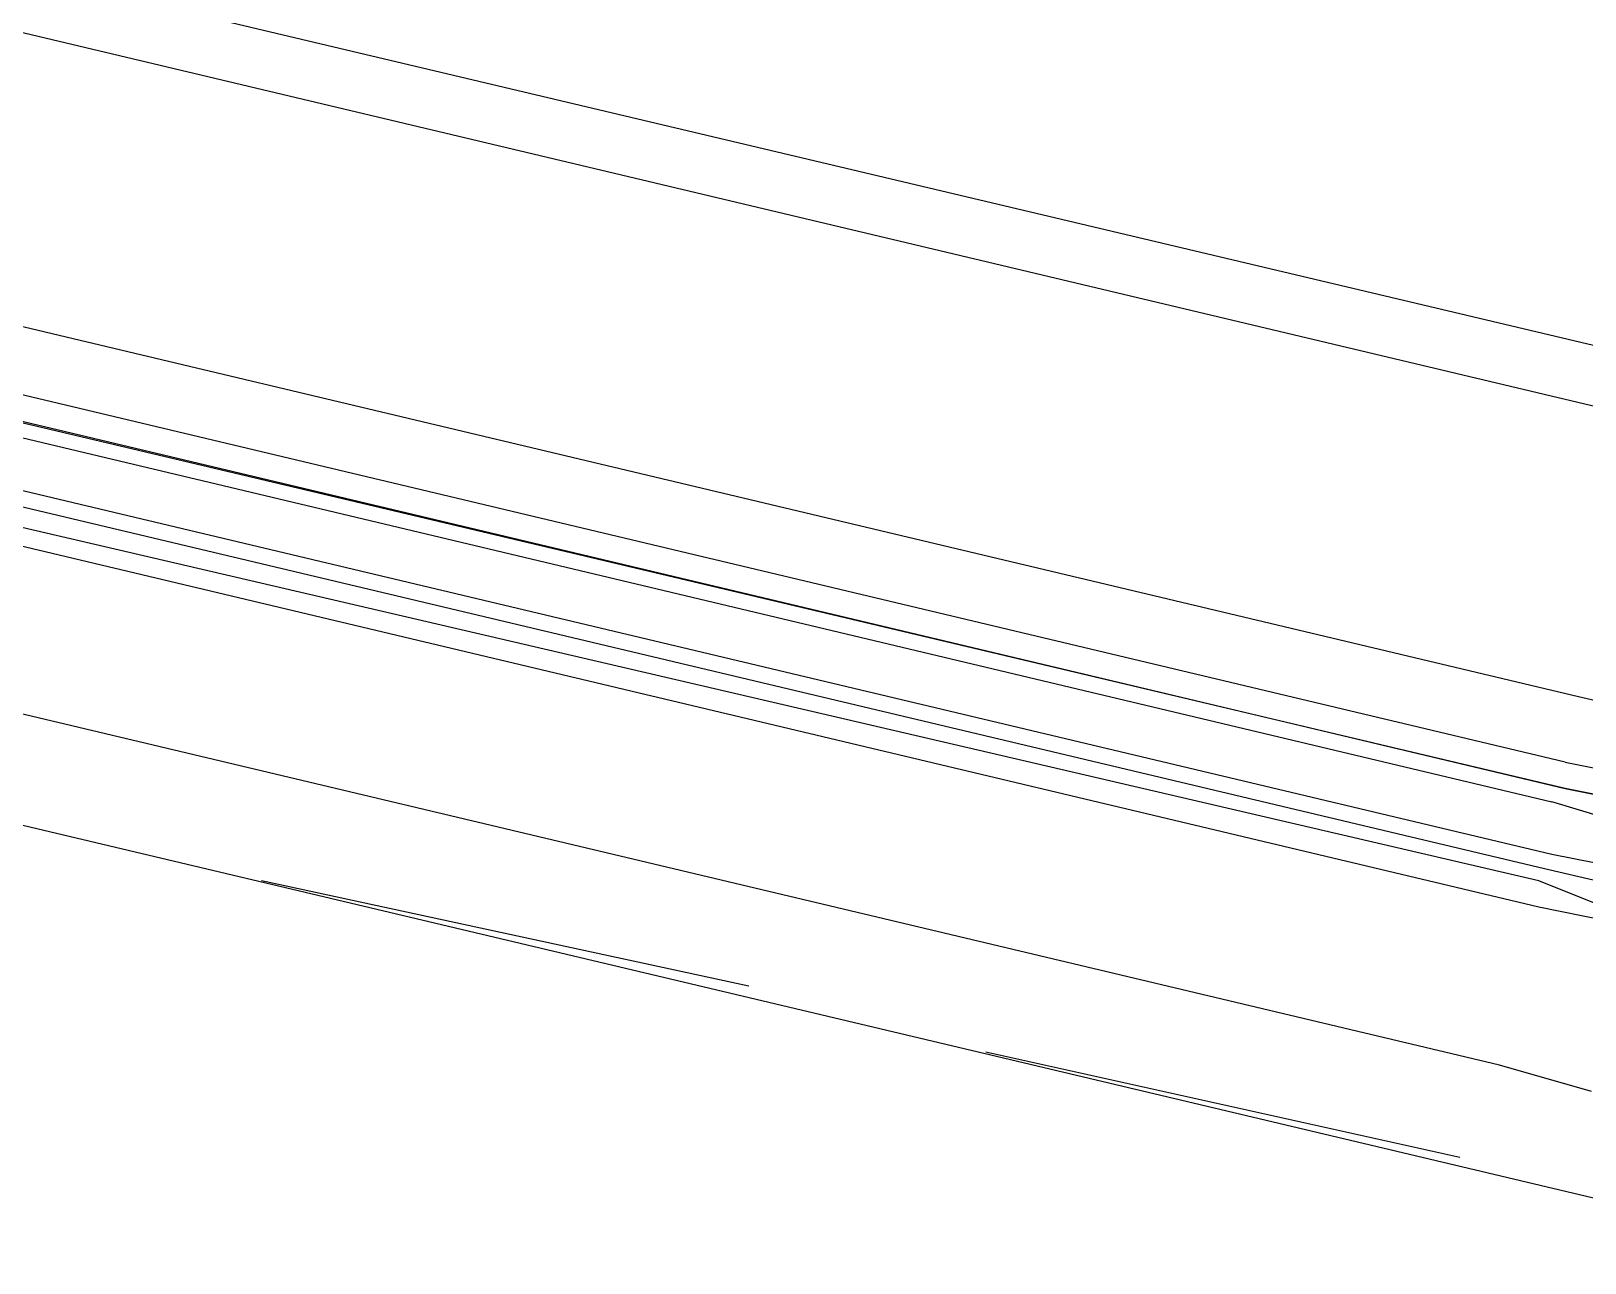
# Model space of a CAD drawing. Header units: feet. Extents: x -84 to 198, y -22 to 181.
# Drawn here: x 132.3 to 133.873, y 122.818 to 124.064 of the extents above; entities that cross this region are included whole.
import ezdxf

# ---------------------------------------------------------------- set-up
doc = ezdxf.new("R2010")
doc.units = ezdxf.units.FT
doc.layers.add('A-LINEA', color=7, linetype='CONTINUOUS')

msp = doc.modelspace()

# ---------------------------------------------------------------- linework, layer by layer
at = {"layer": 'A-LINEA'}
for p, q in [((135.4933, 123.3644), (127.6133, 125.2311)), ((127.9333, 125.0978), (134.3333, 123.5778)), ((127.7467, 124.3378), (134.16, 122.8178)), ((131.1733, 124.0311), (133.8667, 123.3911)), ((133.84, 123.2311), (131.1467, 123.8711)), ((133.8267, 123.2178), (131.1333, 123.8578)), ((133.8267, 123.2044), (131.1333, 123.8311)), ((133.8267, 123.1778), (131.1333, 123.8178)), ((133.7867, 123.0178), (131.0933, 123.6578)), ((133.8667, 123.3911), (134.2667, 123.2978)), ((134, 123.1778), (133.8267, 123.2178)), ((133.0267, 123.0978), (132.5333, 123.2044)), ((133.8933, 123.1778), (133.8267, 123.2044)), ((133.8933, 123.1644), (133.8267, 123.1778)), ((133.7467, 122.9244), (133.2667, 123.0311)), ((133.88, 122.9911), (133.7867, 123.0178))]:
    msp.add_line(p, q, dxfattribs=at)
for points in [[(133.8533, 123.3244), (131.1067, 123.9778), (131.0933, 123.9644), (131.1067, 123.9511), (133.8533, 123.2978), (131.0933, 123.9511), (131.0933, 123.9378), (133.84, 123.2844)], [(133.8533, 123.3244), (133.9867, 123.2978), (133.9867, 123.2844), (133.9867, 123.2711), (133.8533, 123.2978), (133.9867, 123.2711), (133.9867, 123.2578), (133.9733, 123.2444), (133.84, 123.2844)], [(133.9067, 123.2311), (133.9067, 123.2311), (133.9067, 123.2178), (133.84, 123.2311)]]:
    msp.add_lwpolyline(points, dxfattribs=at)

doc.saveas('drawing.dxf')
